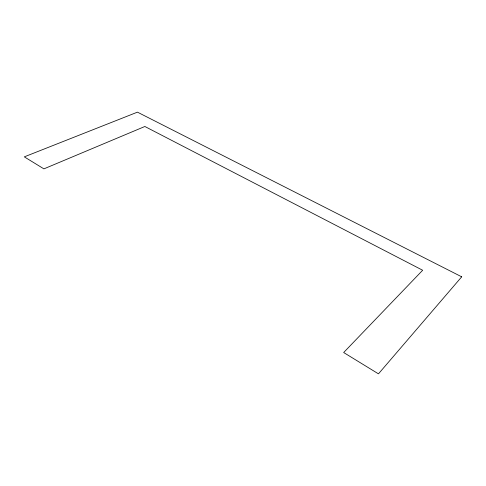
<?xml version="1.0" encoding="UTF-8"?>
<svg xmlns="http://www.w3.org/2000/svg" width="486" height="486" viewBox="0 0 486 486"><rect width="100%" height="100%" fill="white"/><g stroke="black" fill="none" stroke-linecap="round" stroke-linejoin="round"><path stroke-width="0.73" d="M461.7 276.82L378.466 373.849L343.669 352.526L422.668 270.252L144.858 126.488L43.91 168.867L24.3 156.857L137.453 112.151L461.7 276.82"/></g></svg>
